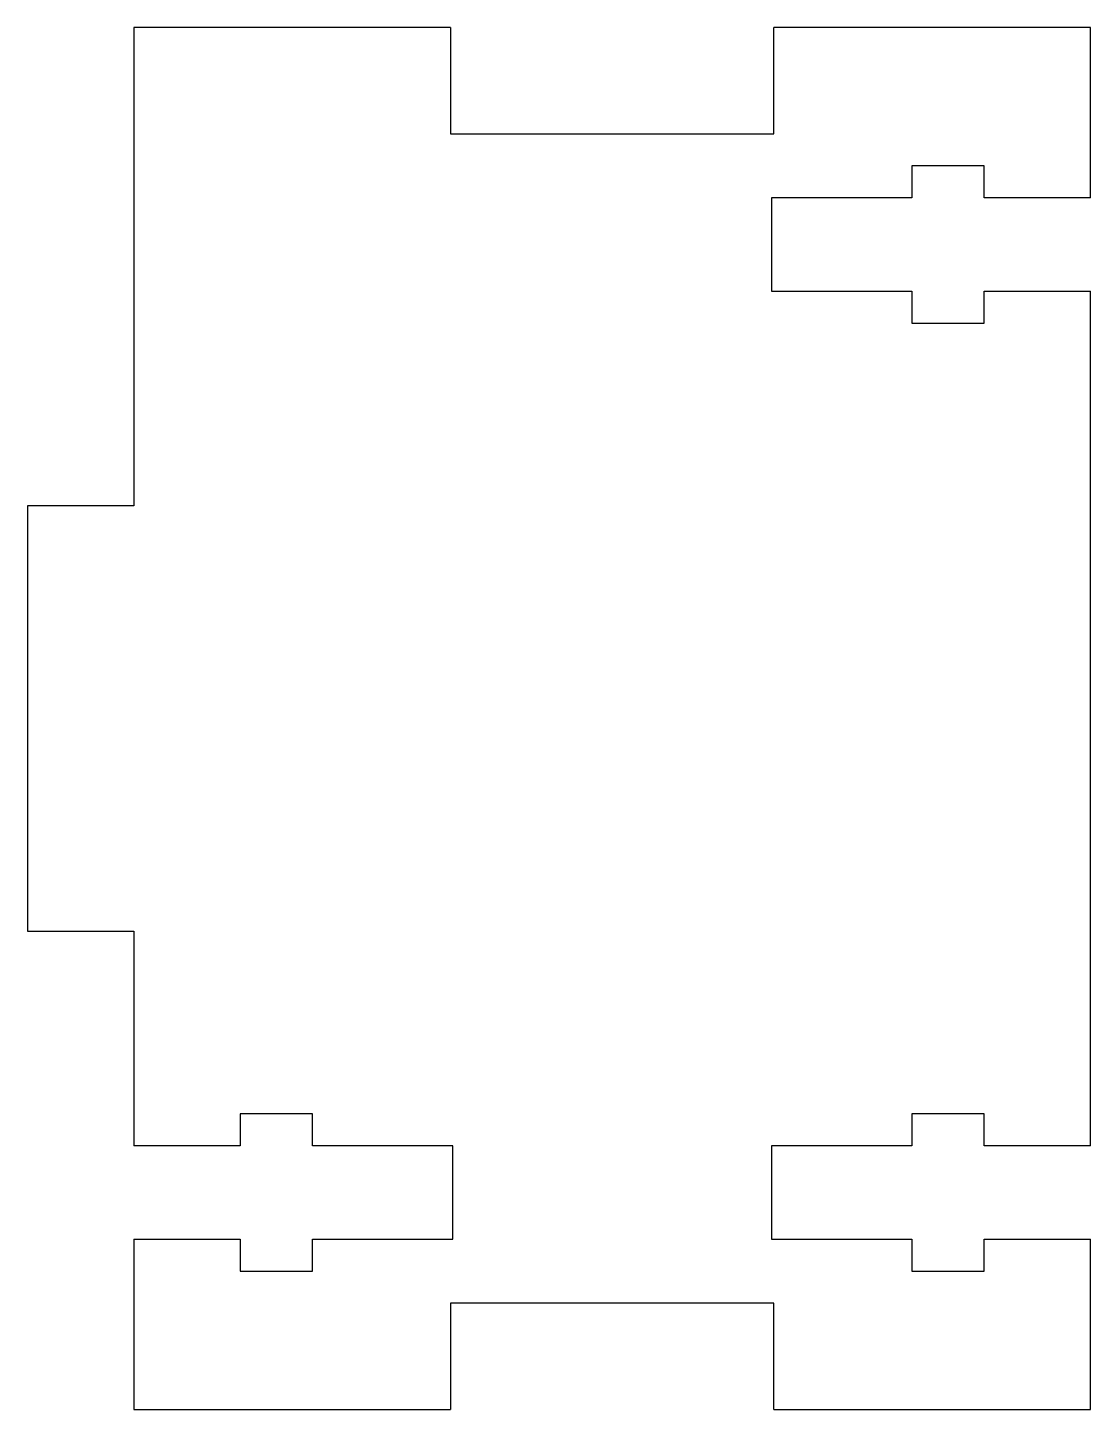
# Model space of a CAD drawing. Header units: millimetres. Extents: x -27.5 to 22.5, y -32.5 to 32.5.
import ezdxf

# ---------------------------------------------------------------- set-up
doc = ezdxf.new("R2010")
doc.units = ezdxf.units.MM

msp = doc.modelspace()

# ---------------------------------------------------------------- linework, layer by layer
at = {"color": 7, "linetype": 'Continuous', "lineweight": 25}
for p, q in [((-22.5, 32.5), (-22.5, 10)), ((-7.6, 32.5), (-22.5, 32.5)), ((-7.6, 32.5), (-7.6, 27.5)), ((7.6, 27.5), (7.6, 32.5)), ((22.5, 32.5), (7.6, 32.5)), ((22.5, 24.5), (22.5, 32.5)), ((-7.6, 27.5), (7.6, 27.5)), ((17.5, 26), (14.1, 26)), ((14.1, 26), (14.1, 24.5)), ((17.5, 24.5), (17.5, 26)), ((14.1, 24.5), (7.5, 24.5)), ((7.5, 24.5), (7.5, 20.1)), ((22.5, 24.5), (17.5, 24.5)), ((7.5, 20.1), (14.1, 20.1)), ((14.1, 20.1), (14.1, 18.6)), ((17.5, 18.6), (17.5, 20.1)), ((17.5, 20.1), (22.5, 20.1)), ((22.5, -20.1), (22.5, 20.1)), ((14.1, 18.6), (17.5, 18.6)), ((-27.5, 10), (-27.5, -10)), ((-22.5, 10), (-27.5, 10)), ((-27.5, -10), (-22.5, -10)), ((-22.5, -10), (-22.5, -20.1)), ((-14.1, -18.6), (-17.5, -18.6)), ((-17.5, -18.6), (-17.5, -20.1)), ((-14.1, -20.1), (-14.1, -18.6)), ((17.5, -18.6), (14.1, -18.6)), ((14.1, -18.6), (14.1, -20.1)), ((17.5, -20.1), (17.5, -18.6)), ((-17.5, -20.1), (-22.5, -20.1)), ((-7.5, -20.1), (-14.1, -20.1)), ((-7.5, -24.5), (-7.5, -20.1)), ((14.1, -20.1), (7.5, -20.1)), ((7.5, -20.1), (7.5, -24.5)), ((22.5, -20.1), (17.5, -20.1)), ((-22.5, -24.5), (-17.5, -24.5)), ((-22.5, -24.5), (-22.5, -32.5)), ((-17.5, -24.5), (-17.5, -26)), ((-14.1, -26), (-14.1, -24.5)), ((-14.1, -24.5), (-7.5, -24.5)), ((7.5, -24.5), (14.1, -24.5)), ((14.1, -24.5), (14.1, -26)), ((17.5, -26), (17.5, -24.5)), ((17.5, -24.5), (22.5, -24.5)), ((22.5, -32.5), (22.5, -24.5)), ((-17.5, -26), (-14.1, -26)), ((14.1, -26), (17.5, -26)), ((7.6, -27.5), (-7.6, -27.5)), ((-7.6, -27.5), (-7.6, -32.5)), ((7.6, -32.5), (7.6, -27.5)), ((-22.5, -32.5), (-7.6, -32.5)), ((7.6, -32.5), (22.5, -32.5))]:
    msp.add_line(p, q, dxfattribs=at)

doc.saveas('drawing.dxf')
